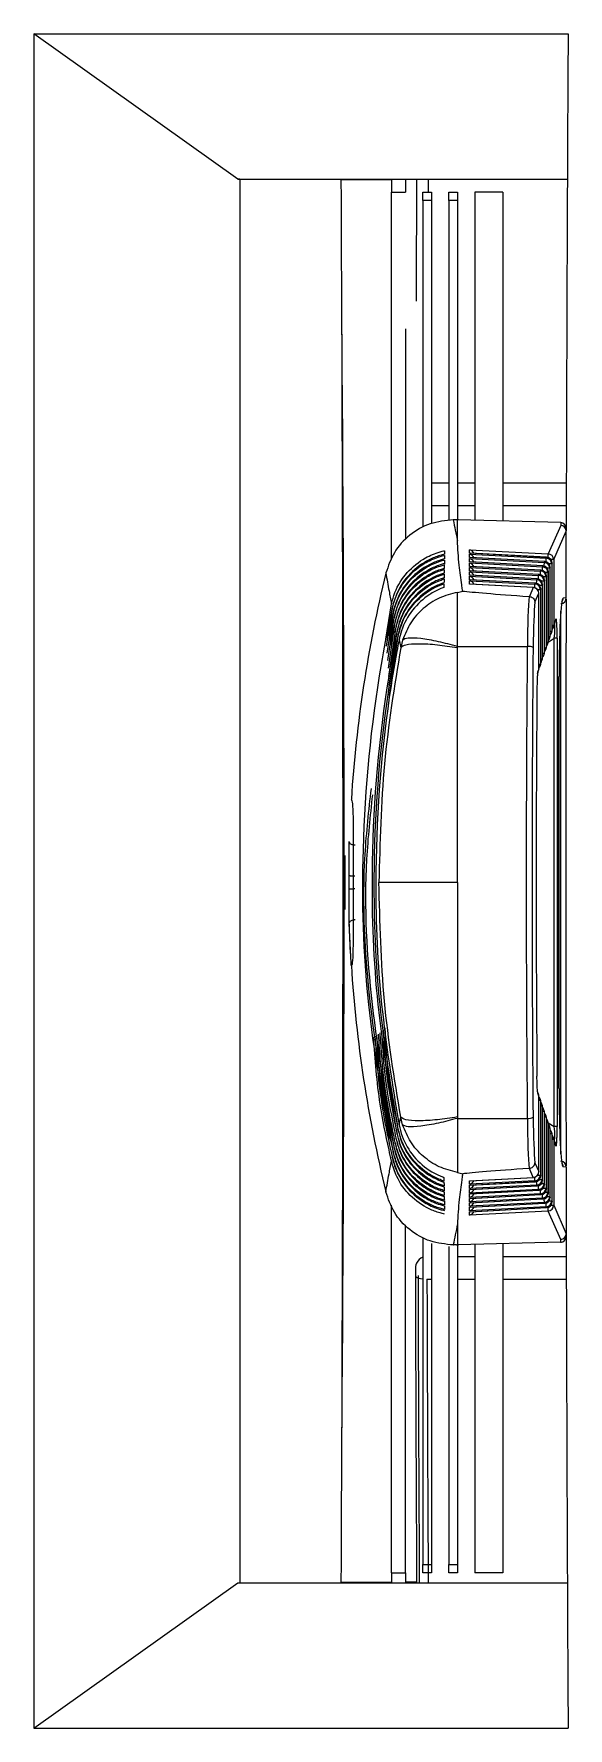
# Model space of a CAD drawing. Extents: x 12.3 to 108.7, y 1.1 to 80.4.
# Drawn here: x 20.634 to 21.555, y 31.231 to 34.152 of the extents above; entities that cross this region are included whole.
import ezdxf

# ---------------------------------------------------------------- set-up
doc = ezdxf.new("R2010")
doc.units = 0
doc.header["$MEASUREMENT"] = 0
doc.layers.add('OBJECT', color=7, linetype='CONTINUOUS')

msp = doc.modelspace()

# ---------------------------------------------------------------- linework, layer by layer
at = {"layer": 'OBJECT'}
for p, q in [((20.6343, 34.1521), (21.5553, 34.1521)), ((20.6343, 34.1521), (20.6343, 31.2314)), ((20.986, 33.9018), (20.6343, 34.1521)), ((20.986, 33.9018), (21.554, 33.9018)), ((20.9893, 33.9018), (20.9893, 31.4818)), ((21.1641, 33.901), (21.2323, 33.901)), ((21.2507, 33.901), (21.2323, 33.901)), ((21.2323, 33.901), (21.2507, 33.9008)), ((21.2507, 33.9008), (21.2507, 33.8793)), ((21.2747, 33.9006), (21.2747, 33.8793)), ((21.2747, 33.8845), (21.2747, 33.8793)), ((21.2507, 33.2465), (21.2507, 33.8793)), ((21.2507, 33.8793), (21.2747, 33.8793)), ((21.3047, 33.8793), (21.3196, 33.8793)), ((21.3047, 33.865), (21.3047, 33.8793)), ((21.3196, 33.865), (21.3047, 33.865)), ((21.3047, 33.865), (21.3047, 33.6439)), ((21.3196, 33.8793), (21.3196, 33.865)), ((21.3196, 33.865), (21.3196, 33.3094)), ((21.3496, 33.8793), (21.3645, 33.8793)), ((21.3496, 33.865), (21.3496, 33.8793)), ((21.3645, 33.865), (21.3496, 33.865)), ((21.3496, 33.865), (21.3496, 33.3146)), ((21.3645, 33.8793), (21.3645, 33.865)), ((21.3645, 33.865), (21.3645, 33.3143)), ((21.4425, 33.8793), (21.3945, 33.8793)), ((21.3945, 33.8793), (21.3945, 33.3135)), ((21.4425, 33.8793), (21.4425, 33.3123)), ((21.2747, 33.6439), (21.2747, 33.2819)), ((21.3047, 33.6439), (21.3047, 33.3023)), ((21.3196, 33.3782), (21.3496, 33.3782)), ((21.3645, 33.3782), (21.3945, 33.3782)), ((21.4425, 33.3782), (21.5521, 33.3782)), ((21.3196, 33.3389), (21.3496, 33.3389)), ((21.3645, 33.3389), (21.3945, 33.3389)), ((21.4425, 33.3389), (21.552, 33.3389)), ((21.3629, 33.3143), (21.3577, 33.3143)), ((21.3645, 33.2789), (21.3645, 33.3143)), ((21.5422, 33.3096), (21.366, 33.3143)), ((21.5425, 33.3048), (21.5209, 33.2558)), ((21.5425, 33.3096), (21.5425, 33.3048)), ((21.552, 33.2948), (21.552, 33.2997)), ((21.5304, 33.2458), (21.552, 33.2949)), ((21.552, 33.1799), (21.552, 33.2948)), ((21.385, 33.2628), (21.5209, 33.2558)), ((21.385, 33.2569), (21.385, 33.2628)), ((21.5182, 33.2497), (21.385, 33.2569)), ((21.385, 33.2552), (21.5176, 33.2483)), ((21.385, 33.2493), (21.385, 33.2552)), ((21.515, 33.2423), (21.385, 33.2493)), ((21.385, 33.2476), (21.5144, 33.2409)), ((21.385, 33.2417), (21.385, 33.2476)), ((21.5117, 33.2348), (21.385, 33.2417)), ((21.385, 33.24), (21.5111, 33.2334)), ((21.385, 33.2341), (21.385, 33.24)), ((21.5183, 33.2498), (21.3862, 33.2569)), ((21.515, 33.2423), (21.3862, 33.2493)), ((21.5117, 33.2349), (21.3862, 33.2417)), ((21.5144, 33.2409), (21.515, 33.2423)), ((21.515, 33.2423), (21.515, 33.2423)), ((21.5176, 33.2483), (21.5182, 33.2497)), ((21.5182, 33.2497), (21.5183, 33.2498)), ((21.5271, 33.2384), (21.5224, 33.2384)), ((21.5304, 33.2458), (21.5257, 33.2458)), ((21.5277, 33.2398), (21.5271, 33.2384)), ((21.5271, 33.2384), (21.5271, 33.1225)), ((21.5277, 33.1243), (21.5277, 33.2398)), ((21.5277, 33.1243), (21.5277, 33.2398)), ((21.5277, 33.2398), (21.5277, 33.2398)), ((21.5304, 33.2458), (21.5304, 33.132)), ((21.2411, 33.2228), (21.2411, 33.2226)), ((21.5084, 33.2274), (21.385, 33.2341)), ((21.385, 33.2323), (21.5078, 33.226)), ((21.385, 33.2264), (21.385, 33.2323)), ((21.5052, 33.22), (21.385, 33.2264)), ((21.385, 33.2247), (21.5045, 33.2185)), ((21.385, 33.2188), (21.385, 33.2247)), ((21.5019, 33.2125), (21.385, 33.2188)), ((21.385, 33.2171), (21.5013, 33.2111)), ((21.385, 33.2112), (21.385, 33.2171)), ((21.4986, 33.2051), (21.385, 33.2112)), ((21.385, 33.2095), (21.498, 33.2037)), ((21.385, 33.2036), (21.385, 33.2095)), ((21.5084, 33.2275), (21.3862, 33.2341)), ((21.5052, 33.22), (21.3862, 33.2264)), ((21.5019, 33.2126), (21.3862, 33.2188)), ((21.4986, 33.2052), (21.3862, 33.2112)), ((21.5013, 33.2111), (21.5019, 33.2125)), ((21.5019, 33.2125), (21.5019, 33.2126)), ((21.5045, 33.2185), (21.5052, 33.22)), ((21.5052, 33.22), (21.5052, 33.22)), ((21.5078, 33.226), (21.5084, 33.2274)), ((21.5084, 33.2274), (21.5084, 33.2275)), ((21.514, 33.2086), (21.5093, 33.2086)), ((21.5111, 33.2334), (21.5117, 33.2348)), ((21.5117, 33.2348), (21.5117, 33.2349)), ((21.5173, 33.2161), (21.5126, 33.2161)), ((21.5146, 33.2101), (21.514, 33.2086)), ((21.514, 33.2086), (21.514, 33.0844)), ((21.5146, 33.0862), (21.5146, 33.2101)), ((21.5146, 33.0862), (21.5146, 33.2101)), ((21.5146, 33.2101), (21.5146, 33.2101)), ((21.5205, 33.2235), (21.5159, 33.2235)), ((21.5179, 33.2175), (21.5173, 33.2161)), ((21.5173, 33.2161), (21.5173, 33.0939)), ((21.5179, 33.0958), (21.5179, 33.2175)), ((21.5179, 33.0958), (21.5179, 33.2175)), ((21.5179, 33.2175), (21.5179, 33.2175)), ((21.5238, 33.231), (21.5191, 33.231)), ((21.5212, 33.2249), (21.5205, 33.2235)), ((21.5205, 33.2235), (21.5205, 33.1035)), ((21.5212, 33.1053), (21.5212, 33.2249)), ((21.5212, 33.1053), (21.5212, 33.2249)), ((21.5212, 33.2249), (21.5212, 33.2249)), ((21.5244, 33.2324), (21.5238, 33.231)), ((21.5238, 33.231), (21.5238, 33.113)), ((21.5244, 33.1148), (21.5244, 33.2324)), ((21.5244, 33.1148), (21.5244, 33.2324)), ((21.5244, 33.2324), (21.5244, 33.2324)), ((21.3645, 33.1893), (21.3735, 33.1916)), ((21.4953, 33.1977), (21.385, 33.2036)), ((21.4954, 33.1977), (21.3862, 33.2036)), ((21.4885, 33.1822), (21.4882, 33.1822)), ((21.4953, 33.1977), (21.4885, 33.1822)), ((21.4954, 33.1977), (21.4953, 33.1977)), ((21.498, 33.2037), (21.4986, 33.2051)), ((21.4981, 33.1725), (21.5048, 33.1877)), ((21.4986, 33.2051), (21.4986, 33.2052)), ((21.5074, 33.1937), (21.5028, 33.1937)), ((21.5048, 33.0577), (21.5048, 33.1877)), ((21.5048, 33.0577), (21.5048, 33.1877)), ((21.5048, 33.1877), (21.5048, 33.1877)), ((21.5107, 33.2012), (21.5061, 33.2012)), ((21.5081, 33.1952), (21.5074, 33.1937)), ((21.5074, 33.1937), (21.5074, 33.0654)), ((21.5081, 33.0672), (21.5081, 33.1952)), ((21.5081, 33.0672), (21.5081, 33.1952)), ((21.5081, 33.1952), (21.5081, 33.1952)), ((21.5113, 33.2026), (21.5107, 33.2012)), ((21.5107, 33.2012), (21.5107, 33.0749)), ((21.5113, 33.0767), (21.5113, 33.2026)), ((21.5114, 33.2026), (21.5113, 33.2026)), ((21.5114, 33.0767), (21.5114, 33.2026)), ((21.552, 33.1799), (21.5466, 33.1794)), ((21.552, 33.1799), (21.552, 33.1799)), ((21.2412, 33.1084), (21.2508, 33.1698)), ((21.2423, 33.0968), (21.2524, 33.1617)), ((21.2434, 33.0847), (21.254, 33.1537)), ((21.2521, 33.1634), (21.2524, 33.1617)), ((21.2537, 33.1554), (21.254, 33.1537)), ((21.5427, 32.2216), (21.5427, 33.157)), ((21.2444, 33.072), (21.2556, 33.1457)), ((21.2454, 33.0586), (21.2573, 33.1377)), ((21.2462, 33.0443), (21.2589, 33.1297)), ((21.247, 33.0289), (21.2606, 33.1217)), ((21.2553, 33.1473), (21.2556, 33.1457)), ((21.2586, 33.1313), (21.2562, 33.1193)), ((21.2569, 33.1393), (21.2573, 33.1377)), ((21.2586, 33.1313), (21.2589, 33.1297)), ((21.2603, 33.1233), (21.2606, 33.1217)), ((21.5244, 33.1225), (21.5271, 33.1225)), ((21.5266, 33.1193), (21.5272, 33.121)), ((21.5271, 33.1225), (21.5277, 33.1243)), ((21.5304, 33.132), (21.5277, 33.132)), ((21.5277, 33.1243), (21.5277, 33.1243)), ((21.5298, 33.1288), (21.5337, 33.14)), ((21.5342, 33.1433), (21.5304, 33.132)), ((21.2476, 33.0121), (21.2624, 33.1137)), ((21.262, 33.1153), (21.2624, 33.1137)), ((21.2638, 33.1073), (21.2667, 33.094)), ((21.27, 33.1072), (21.2667, 33.094)), ((21.3645, 33.0936), (21.3645, 33.096)), ((21.3645, 33.096), (21.485, 33.096)), ((21.5146, 33.0939), (21.5173, 33.0939)), ((21.5167, 33.0907), (21.5174, 33.0925)), ((21.5173, 33.0939), (21.5179, 33.0958)), ((21.5179, 33.1035), (21.5205, 33.1035)), ((21.5179, 33.0958), (21.5179, 33.0958)), ((21.52, 33.1002), (21.5206, 33.102)), ((21.5205, 33.1035), (21.5212, 33.1053)), ((21.521, 33.1035), (21.5314, 33.1103)), ((21.5212, 33.113), (21.5238, 33.113)), ((21.5212, 33.1053), (21.5212, 33.1053)), ((21.5233, 33.1097), (21.5239, 33.1115)), ((21.5238, 33.113), (21.5244, 33.1148)), ((21.5244, 33.1148), (21.5244, 33.1148)), ((21.5314, 32.2683), (21.5314, 33.1103)), ((21.5364, 33.1103), (21.5314, 33.1103)), ((21.5364, 33.1103), (21.5364, 32.2683)), ((21.5048, 33.0654), (21.5074, 33.0654)), ((21.5069, 33.0621), (21.5075, 33.064)), ((21.5074, 33.0654), (21.5081, 33.0672)), ((21.5081, 33.0749), (21.5107, 33.0749)), ((21.5081, 33.0672), (21.5081, 33.0672)), ((21.5102, 33.0717), (21.5108, 33.0735)), ((21.5107, 33.0749), (21.5113, 33.0767)), ((21.5113, 33.0767), (21.5114, 33.0767)), ((21.5114, 33.0844), (21.514, 33.0844)), ((21.5135, 33.0812), (21.5141, 33.083)), ((21.514, 33.0844), (21.5146, 33.0862)), ((21.5146, 33.0862), (21.5146, 33.0862)), ((21.5026, 33.0496), (21.5043, 33.0545)), ((21.5048, 33.0577), (21.5031, 33.0529)), ((21.5048, 33.0577), (21.5048, 33.0577)), ((21.5395, 32.3343), (21.5395, 33.0443)), ((21.5395, 33.0443), (21.5396, 33.0443)), ((21.5396, 32.3343), (21.5396, 33.0443)), ((21.1815, 32.8327), (21.1815, 32.8327)), ((21.1707, 32.6893), (21.1707, 32.736)), ((21.1707, 32.6426), (21.1707, 32.6893)), ((21.1779, 32.7015), (21.1779, 32.7015)), ((21.1779, 32.6771), (21.1779, 32.6771)), ((21.1815, 32.5459), (21.1815, 32.5459)), ((21.5395, 32.3343), (21.5396, 32.3343)), ((21.5043, 32.3242), (21.5026, 32.329)), ((21.5048, 32.3209), (21.5031, 32.3258)), ((21.5048, 32.1909), (21.5048, 32.3209)), ((21.5048, 32.1909), (21.5048, 32.3209)), ((21.5048, 32.3209), (21.5048, 32.3209)), ((21.5074, 32.3132), (21.5048, 32.3132)), ((21.5075, 32.3146), (21.5069, 32.3165)), ((21.5074, 32.3132), (21.5074, 32.1849)), ((21.5081, 32.3114), (21.5074, 32.3132)), ((21.5081, 32.1834), (21.5081, 32.3114)), ((21.5081, 32.1834), (21.5081, 32.3114)), ((21.5081, 32.3114), (21.5081, 32.3114)), ((21.5107, 32.3037), (21.5081, 32.3037)), ((21.5108, 32.3051), (21.5102, 32.307)), ((21.5107, 32.3037), (21.5107, 32.1774)), ((21.5113, 32.3019), (21.5107, 32.3037)), ((21.2638, 32.2713), (21.2667, 32.2846)), ((21.27, 32.2714), (21.2667, 32.2846)), ((21.3645, 32.285), (21.3645, 32.2826)), ((21.3645, 32.2826), (21.485, 32.2826)), ((21.5113, 32.176), (21.5113, 32.3019)), ((21.5114, 32.3019), (21.5113, 32.3019)), ((21.5114, 32.176), (21.5114, 32.3019)), ((21.514, 32.2942), (21.5114, 32.2942)), ((21.5141, 32.2956), (21.5135, 32.2974)), ((21.514, 32.2942), (21.514, 32.17)), ((21.5146, 32.2924), (21.514, 32.2942)), ((21.5146, 32.1685), (21.5146, 32.2924)), ((21.5146, 32.1685), (21.5146, 32.2924)), ((21.5146, 32.2924), (21.5146, 32.2924)), ((21.5173, 32.2847), (21.5146, 32.2847)), ((21.5174, 32.2861), (21.5167, 32.2879)), ((21.5173, 32.2847), (21.5173, 32.1625)), ((21.5179, 32.2828), (21.5173, 32.2847)), ((21.5179, 32.1611), (21.5179, 32.2828)), ((21.5179, 32.1611), (21.5179, 32.2828)), ((21.5179, 32.2828), (21.5179, 32.2828)), ((21.5205, 32.2751), (21.5179, 32.2751)), ((21.5206, 32.2766), (21.52, 32.2784)), ((21.5205, 32.2751), (21.5205, 32.1551)), ((21.5212, 32.2733), (21.5205, 32.2751)), ((21.521, 32.2751), (21.5314, 32.2683)), ((21.2586, 32.2473), (21.2589, 32.2489)), ((21.2603, 32.2553), (21.2606, 32.2569)), ((21.262, 32.2633), (21.2624, 32.2649)), ((21.5212, 32.1537), (21.5212, 32.2733)), ((21.5212, 32.1537), (21.5212, 32.2733)), ((21.5212, 32.2733), (21.5212, 32.2733)), ((21.5238, 32.2656), (21.5212, 32.2656)), ((21.5239, 32.2671), (21.5233, 32.2689)), ((21.5238, 32.2656), (21.5238, 32.1476)), ((21.5244, 32.2638), (21.5238, 32.2656)), ((21.5244, 32.1462), (21.5244, 32.2638)), ((21.5244, 32.1462), (21.5244, 32.2638)), ((21.5244, 32.2638), (21.5244, 32.2638)), ((21.5271, 32.2561), (21.5244, 32.2561)), ((21.5272, 32.2576), (21.5266, 32.2593)), ((21.5271, 32.2561), (21.5271, 32.1402)), ((21.5277, 32.2543), (21.5271, 32.2561)), ((21.5277, 32.1388), (21.5277, 32.2543)), ((21.5277, 32.1388), (21.5277, 32.2543)), ((21.5277, 32.2543), (21.5277, 32.2543)), ((21.5277, 32.2466), (21.5304, 32.2466)), ((21.5337, 32.2386), (21.5298, 32.2498)), ((21.5304, 32.2466), (21.5304, 32.1328)), ((21.5342, 32.2353), (21.5304, 32.2466)), ((21.5364, 32.2683), (21.5314, 32.2683)), ((21.2521, 32.2152), (21.2524, 32.2169)), ((21.2537, 32.2232), (21.254, 32.2249)), ((21.2553, 32.2313), (21.2556, 32.2329)), ((21.2569, 32.2393), (21.2573, 32.2409)), ((21.5336, 32.2389), (21.5336, 32.2417)), ((21.3645, 32.1893), (21.3735, 32.187)), ((21.4885, 32.1964), (21.4882, 32.1964)), ((21.4953, 32.1809), (21.4885, 32.1964)), ((21.4981, 32.2061), (21.5048, 32.1909)), ((21.5048, 32.1909), (21.5048, 32.1909)), ((21.552, 32.1987), (21.5466, 32.1992)), ((21.552, 32.1987), (21.552, 32.0838)), ((21.552, 32.1987), (21.552, 32.1987)), ((21.385, 32.175), (21.4953, 32.1809)), ((21.385, 32.1691), (21.385, 32.175)), ((21.498, 32.1749), (21.385, 32.1691)), ((21.385, 32.1674), (21.4986, 32.1735)), ((21.5013, 32.1675), (21.385, 32.1615)), ((21.385, 32.1615), (21.385, 32.1674)), ((21.385, 32.1598), (21.5019, 32.1661)), ((21.5045, 32.1601), (21.385, 32.1539)), ((21.385, 32.1539), (21.385, 32.1598)), ((21.385, 32.1522), (21.5052, 32.1586)), ((21.3862, 32.175), (21.4954, 32.1809)), ((21.3862, 32.1674), (21.4986, 32.1734)), ((21.3862, 32.1598), (21.5019, 32.166)), ((21.3862, 32.1522), (21.5052, 32.1586)), ((21.4953, 32.1809), (21.4954, 32.1809)), ((21.4986, 32.1735), (21.498, 32.1749)), ((21.4986, 32.1734), (21.4986, 32.1735)), ((21.5019, 32.1661), (21.5013, 32.1675)), ((21.5019, 32.166), (21.5019, 32.1661)), ((21.5028, 32.1849), (21.5074, 32.1849)), ((21.5052, 32.1586), (21.5045, 32.1601)), ((21.5052, 32.1586), (21.5052, 32.1586)), ((21.5061, 32.1774), (21.5107, 32.1774)), ((21.5074, 32.1849), (21.5081, 32.1834)), ((21.5081, 32.1834), (21.5081, 32.1834)), ((21.5093, 32.17), (21.514, 32.17)), ((21.5107, 32.1774), (21.5113, 32.176)), ((21.5113, 32.176), (21.5114, 32.176)), ((21.5126, 32.1625), (21.5173, 32.1625)), ((21.514, 32.17), (21.5146, 32.1685)), ((21.5146, 32.1685), (21.5146, 32.1685)), ((21.5173, 32.1625), (21.5179, 32.1611)), ((21.5179, 32.1611), (21.5179, 32.1611)), ((21.2411, 32.1559), (21.2411, 32.156)), ((21.2507, 31.4993), (21.2507, 32.1329)), ((21.5078, 32.1526), (21.385, 32.1463)), ((21.385, 32.1463), (21.385, 32.1522)), ((21.385, 32.1446), (21.5084, 32.1512)), ((21.5111, 32.1452), (21.385, 32.1386)), ((21.385, 32.1386), (21.385, 32.1446)), ((21.385, 32.1369), (21.5117, 32.1438)), ((21.5144, 32.1377), (21.385, 32.131)), ((21.385, 32.131), (21.385, 32.1369)), ((21.385, 32.1293), (21.515, 32.1363)), ((21.5176, 32.1303), (21.385, 32.1234)), ((21.385, 32.1234), (21.385, 32.1293)), ((21.385, 32.1217), (21.5182, 32.1289)), ((21.3862, 32.1445), (21.5084, 32.1511)), ((21.3862, 32.1369), (21.5117, 32.1437)), ((21.3862, 32.1293), (21.515, 32.1363)), ((21.3862, 32.1217), (21.5183, 32.1288)), ((21.5084, 32.1512), (21.5078, 32.1526)), ((21.5084, 32.1511), (21.5084, 32.1512)), ((21.5117, 32.1438), (21.5111, 32.1452)), ((21.5117, 32.1437), (21.5117, 32.1438)), ((21.515, 32.1363), (21.5144, 32.1377)), ((21.515, 32.1363), (21.515, 32.1363)), ((21.5159, 32.1551), (21.5205, 32.1551)), ((21.5182, 32.1289), (21.5176, 32.1303)), ((21.5183, 32.1288), (21.5182, 32.1289)), ((21.5191, 32.1476), (21.5238, 32.1476)), ((21.5205, 32.1551), (21.5212, 32.1537)), ((21.5212, 32.1537), (21.5212, 32.1537)), ((21.5224, 32.1402), (21.5271, 32.1402)), ((21.5238, 32.1476), (21.5244, 32.1462)), ((21.5244, 32.1462), (21.5244, 32.1462)), ((21.5257, 32.1328), (21.5304, 32.1328)), ((21.5271, 32.1402), (21.5277, 32.1388)), ((21.5277, 32.1388), (21.5277, 32.1388)), ((21.5304, 32.1328), (21.552, 32.0837)), ((21.2747, 31.4993), (21.2747, 32.0987)), ((21.3645, 32.0997), (21.3645, 32.0643)), ((21.5209, 32.1228), (21.385, 32.1158)), ((21.385, 32.1158), (21.385, 32.1217)), ((21.5425, 32.0738), (21.5209, 32.1228)), ((21.3047, 32.0768), (21.3047, 31.5136)), ((21.5425, 32.069), (21.5425, 32.0738)), ((21.552, 32.0838), (21.552, 32.079)), ((21.3196, 32.0669), (21.3196, 31.7347)), ((21.3496, 32.0615), (21.3496, 31.7347)), ((21.3629, 32.0643), (21.3577, 32.0643)), ((21.3645, 32.0643), (21.3645, 31.5136)), ((21.3645, 32.0446), (21.3945, 32.0446)), ((21.5422, 32.069), (21.366, 32.0643)), ((21.3945, 32.0651), (21.3945, 31.4993)), ((21.4425, 32.0663), (21.4425, 31.4993)), ((21.4425, 32.0446), (21.552, 32.0446)), ((21.312, 32.0053), (21.3196, 32.0053)), ((21.3645, 32.0053), (21.3945, 32.0053)), ((21.4425, 32.0053), (21.5521, 32.0053)), ((21.3196, 31.7347), (21.3196, 31.5136)), ((21.3496, 31.7347), (21.3496, 31.5136)), ((21.2507, 31.4993), (21.2747, 31.4993)), ((21.2507, 31.4993), (21.2507, 31.4817)), ((21.2747, 31.4993), (21.2747, 31.4819)), ((21.3047, 31.5136), (21.3196, 31.5136)), ((21.3047, 31.4993), (21.3047, 31.5136)), ((21.3196, 31.4993), (21.3047, 31.4993)), ((21.3196, 31.5136), (21.3196, 31.4993)), ((21.3496, 31.5136), (21.3645, 31.5136)), ((21.3496, 31.4993), (21.3496, 31.5136)), ((21.3645, 31.4993), (21.3496, 31.4993)), ((21.3645, 31.5136), (21.3645, 31.4993)), ((21.4425, 31.4993), (21.3945, 31.4993)), ((20.6343, 31.2314), (20.986, 31.4818)), ((20.986, 31.4818), (21.554, 31.4818)), ((21.2323, 31.4825), (21.1641, 31.4825)), ((21.2507, 31.4827), (21.2323, 31.4825)), ((21.2507, 31.4825), (21.2323, 31.4825)), ((21.2942, 31.4832), (21.2747, 31.4829)), ((21.2928, 31.4825), (21.2747, 31.4825)), ((20.6343, 31.2314), (21.5553, 31.2314))]:
    msp.add_line(p, q, dxfattribs=at)
at = {"layer": 'OBJECT', "flags": 128}
for points in [[(21.1808, 32.5571), (21.1806, 32.5609), (21.1781, 32.619)], [(21.292, 32.0115), (21.2923, 32.0103), (21.2935, 32.0091), (21.2953, 32.0081), (21.2978, 32.0071), (21.3008, 32.0064), (21.3043, 32.0058), (21.3047, 32.0057)]]:
    msp.add_lwpolyline(points, dxfattribs=at)
at = {"layer": 'OBJECT'}
for centre, radius, start, end in [((21.3577, 33.1943), 0.12, 90, 90.1914), ((21.3629, 33.1943), 0.12, 89.2499, 90), ((21.3629, 33.1943), 0.12, 88.5, 89.2499), ((21.542, 33.2997), 0.01, 87, 88.5), ((21.542, 33.2997), 0.01, 0, 87), ((21.212, 33.25), 0.3025, 357.0695, 358.2801), ((21.5138, 33.2309), 0.01, 0.5779, 86.7662), ((21.5144, 33.2324), 0.01, 0, 86.9163), ((21.5144, 33.2323), 0.01, 0.5779, 86.766), ((21.2184, 33.2573), 0.2993, 357.0616, 358.2863), ((21.5171, 33.2383), 0.01, 0.5778, 86.7661), ((21.5177, 33.2397), 0.01, 0.5778, 86.7661), ((21.5177, 33.2398), 0.01, 0, 86.9163), ((21.2479, 33.2636), 0.2731, 357.0015, 358.3455), ((21.5203, 33.2457), 0.01, 0.5777, 86.7662), ((23.427, 32.6893), 2.25, 166.2899, 176.3463), ((21.2791, 33.2169), 0.2222, 356.8569, 358.4967), ((21.5007, 33.2011), 0.01, 0.578, 86.7663), ((21.5014, 33.2026), 0.01, 0, 86.9163), ((21.5013, 33.2025), 0.01, 0.5779, 86.7662), ((21.2824, 33.2244), 0.2222, 356.8553, 358.4973), ((21.504, 33.2085), 0.01, 0.5777, 86.7666), ((21.5046, 33.2101), 0.01, 0, 86.9163), ((21.5046, 33.21), 0.01, 0.5779, 86.7662), ((21.2856, 33.2318), 0.2223, 356.8539, 358.4971), ((21.5072, 33.216), 0.01, 0.5778, 86.7661), ((21.5079, 33.2175), 0.01, 0, 86.9163), ((21.5079, 33.2174), 0.01, 0.5777, 86.7664), ((21.3036, 33.2387), 0.2075, 356.7939, 358.5561), ((21.5105, 33.2234), 0.01, 0.5777, 86.7662), ((21.5112, 33.2249), 0.01, 0, 86.9163), ((21.5111, 33.2248), 0.01, 0.5777, 86.7664), ((21.4948, 33.1876), 0.01, 0.5779, 86.7662), ((21.4948, 33.1877), 0.01, 0, 86.9163), ((21.2761, 33.2095), 0.222, 356.8576, 358.497), ((21.4974, 33.1936), 0.01, 0.5778, 86.7663), ((21.4981, 33.1952), 0.01, 0, 86.9163), ((21.498, 33.1951), 0.01, 0.5781, 86.7662), ((21.542, 33.1799), 0.01, 275, 0), ((21.5366, 33.1794), 0.01, 322.3685, 0.0203), ((21.5173, 33.1224), 0.00975, 341.0208, 0.4731), ((21.5177, 33.1243), 0.01, 341.0172, 0), ((21.518, 33.1242), 0.00975, 341.0208, 0.4731), ((21.5204, 33.132), 0.01, 317.2005, 341.0172), ((21.5206, 33.132), 0.00975, 341.0209, 0.4743), ((21.5245, 33.1432), 0.00975, 341.0214, 0.4725), ((21.4871, 33.0791), 0.0171, 62.456, 97.0241), ((21.5075, 33.0939), 0.00975, 341.0214, 0.4725), ((21.5079, 33.0958), 0.01, 341.0172, 0), ((21.5081, 33.0957), 0.00975, 341.0208, 0.4731), ((21.5106, 33.1035), 0.01, 317.2769, 341.0172), ((21.5108, 33.1034), 0.00975, 341.0202, 0.475), ((21.5112, 33.1053), 0.01, 341.0172, 0), ((21.5114, 33.1052), 0.00975, 341.0214, 0.4725), ((21.5138, 33.113), 0.01, 317.2514, 341.0172), ((21.5141, 33.1129), 0.00975, 341.0214, 0.4725), ((21.5144, 33.1148), 0.01, 341.0172, 0), ((21.5147, 33.1147), 0.00975, 341.0214, 0.4725), ((21.5171, 33.1225), 0.01, 317.226, 341.0172), ((21.4975, 33.0654), 0.01, 317.3789, 341.0172), ((21.4977, 33.0653), 0.00975, 341.0208, 0.4731), ((21.4981, 33.0672), 0.01, 341.0172, 0), ((21.4983, 33.0671), 0.00975, 341.0208, 0.4731), ((21.5007, 33.0749), 0.01, 317.3534, 341.0172), ((21.501, 33.0748), 0.00975, 341.0214, 0.4725), ((21.5014, 33.0767), 0.01, 341.0172, 0), ((21.5016, 33.0766), 0.00975, 341.0214, 0.4725), ((21.504, 33.0844), 0.01, 317.3279, 341.0172), ((21.5042, 33.0843), 0.00975, 341.0208, 0.4731), ((21.5046, 33.0862), 0.01, 341.0172, 0), ((21.5049, 33.0862), 0.00975, 341.0214, 0.4725), ((21.5073, 33.0939), 0.01, 317.3024, 341.0172), ((21.4934, 33.0528), 0.00975, 341.022, 0.4731), ((21.4948, 33.0577), 0.01, 341.0172, 0), ((21.495, 33.0576), 0.00975, 341.0214, 0.4725), ((23.427, 32.6893), 2.25, 183.6537, 193.7101), ((21.4934, 32.3258), 0.00975, 359.5269, 18.978), ((21.4948, 32.3209), 0.01, 0, 18.9828), ((21.495, 32.321), 0.00975, 359.5269, 18.9792), ((21.4975, 32.3132), 0.01, 18.9828, 42.6211), ((21.4977, 32.3133), 0.00975, 359.5269, 18.9792), ((21.4981, 32.3114), 0.01, 0, 18.9828), ((21.4983, 32.3115), 0.00975, 359.5275, 18.9786), ((21.5007, 32.3037), 0.01, 18.9828, 42.6466), ((21.501, 32.3038), 0.00975, 359.5275, 18.9786), ((21.5014, 32.3019), 0.01, 0, 18.9828), ((21.5016, 32.302), 0.00975, 359.5275, 18.9786), ((21.4871, 32.2996), 0.0171, 262.9763, 297.5432), ((21.504, 32.2942), 0.01, 18.9828, 42.6721), ((21.5042, 32.2943), 0.00975, 359.5274, 18.9787), ((21.5046, 32.2924), 0.01, 0, 18.9828), ((21.5049, 32.2924), 0.00975, 359.5269, 18.9792), ((21.5073, 32.2847), 0.01, 18.9828, 42.6976), ((21.5075, 32.2847), 0.00975, 359.5275, 18.9786), ((21.5079, 32.2828), 0.01, 0, 18.9828), ((21.5081, 32.2829), 0.00975, 359.5274, 18.9787), ((21.5106, 32.2751), 0.01, 18.9828, 42.7231), ((21.5108, 32.2752), 0.00975, 359.5257, 18.9791), ((21.5112, 32.2733), 0.01, 0, 18.9828), ((21.5114, 32.2734), 0.00975, 359.5275, 18.9786), ((21.5138, 32.2656), 0.01, 18.9828, 42.7486), ((21.5141, 32.2657), 0.00975, 359.5269, 18.9792), ((21.5144, 32.2638), 0.01, 0, 18.9828), ((21.5147, 32.2639), 0.00975, 359.5269, 18.9792), ((21.5171, 32.2561), 0.01, 18.9828, 42.774), ((21.5173, 32.2562), 0.00975, 359.5275, 18.9786), ((21.5177, 32.2543), 0.01, 0, 18.9828), ((21.518, 32.2544), 0.00975, 359.5274, 18.9787), ((21.5204, 32.2466), 0.01, 18.9828, 42.7995), ((21.5206, 32.2467), 0.00975, 359.525, 18.9798), ((21.5245, 32.2354), 0.00975, 359.5269, 18.9792), ((21.4948, 32.191), 0.01, 273.2336, 359.4221), ((21.4948, 32.1909), 0.01, 273.0837, 0), ((21.542, 32.1987), 0.01, 0, 85), ((21.5366, 32.1992), 0.01, 359.9799, 37.6311), ((21.2761, 32.1691), 0.222, 1.503, 3.1424), ((21.4974, 32.185), 0.01, 273.2335, 359.4224), ((21.4981, 32.1834), 0.01, 273.0837, 0), ((21.498, 32.1835), 0.01, 273.2335, 359.4222), ((21.2791, 32.1617), 0.2222, 1.5032, 3.1432), ((21.5007, 32.1775), 0.01, 273.234, 359.4219), ((21.5014, 32.176), 0.01, 273.0837, 0), ((21.5013, 32.1761), 0.01, 273.2336, 359.4223), ((21.2824, 32.1542), 0.2222, 1.5026, 3.1448), ((21.504, 32.1701), 0.01, 273.2338, 359.4221), ((21.5046, 32.1685), 0.01, 273.0837, 0), ((21.5046, 32.1687), 0.01, 273.234, 359.4221), ((21.2856, 32.1468), 0.2223, 1.5029, 3.1461), ((21.5072, 32.1626), 0.01, 273.2339, 359.4222), ((21.5079, 32.1611), 0.01, 273.0837, 0), ((21.5079, 32.1612), 0.01, 273.234, 359.4221), ((21.3036, 32.1399), 0.2075, 1.4439, 3.2061), ((21.5105, 32.1552), 0.01, 273.2338, 359.4223), ((21.5112, 32.1537), 0.01, 273.0837, 0), ((21.5111, 32.1538), 0.01, 273.234, 359.4221), ((21.212, 32.1287), 0.3025, 1.7199, 2.9305), ((21.5138, 32.1477), 0.01, 273.2338, 359.4221), ((21.5144, 32.1462), 0.01, 273.0837, 0), ((21.5144, 32.1463), 0.01, 273.234, 359.4221), ((21.2184, 32.1213), 0.2993, 1.7137, 2.9384), ((21.5171, 32.1403), 0.01, 273.2339, 359.4222), ((21.5177, 32.1389), 0.01, 273.2339, 359.4222), ((21.5177, 32.1388), 0.01, 273.0837, 0), ((21.2978, 32.117), 0.2232, 1.5042, 3.1489), ((21.5203, 32.1329), 0.01, 273.2338, 359.4221), ((21.542, 32.079), 0.01, 271.5, 279.5559), ((21.542, 32.079), 0.01, 273, 0), ((21.3121, 32.0246), 0.02, 111.7451, 154.6996), ((21.3577, 32.1843), 0.12, 269.8086, 270), ((21.3629, 32.1843), 0.12, 270, 270.7501), ((21.3629, 32.1843), 0.12, 270.7501, 271.5), ((21.542, 32.079), 0.01, 271.5, 273)]:
    msp.add_arc(centre, radius, start, end, dxfattribs=at)
for centre, major_axis, ratio, start_param, end_param in [((21.5739, 32.6918), (0, 2.585), 0.008727, 0.97045, 1.335103), ((21.1478, 32.6918), (0, 2.23), 0.008727, 4.138859, 5.285919), ((21.3103, 32.6918), (0, 2.21), 0.008727, 0.991409, 1.101348), ((21.3303, 32.6918), (0, 2.23), 0.008649, 0.997266, 1.009209), ((21.1302, 32.6918), (0, 2.23), 0.017455, 4.269709, 5.155069), ((23.427, 33.8077), (0, 2.3412), 0.904333, 1.783132, 1.798644), ((21.542, 33.2949), (0.00979, -0.00206), 0.992047, 0.21202, 1.724102), ((21.542, 33.2716), (0.0094, 0.0253), 0.138337, 5.925485, 5.931839), ((21.3845, 33.2529), (-0.00731, 0.0077), 0.885668, 4.382844, 5.410602), ((21.3845, 33.2453), (-0.00731, 0.0077), 0.885668, 4.382844, 5.410602), ((21.3845, 33.2377), (-0.00731, 0.0077), 0.885668, 4.382844, 5.410602), ((21.3845, 33.23), (-0.00731, 0.0077), 0.885668, 4.382844, 5.410602), ((21.3845, 33.2224), (-0.00731, 0.0077), 0.885668, 4.382844, 5.410602), ((21.3845, 33.2148), (-0.00731, 0.0077), 0.885668, 4.382844, 5.410602), ((21.3845, 33.2072), (-0.00731, 0.0077), 0.885668, 4.382844, 5.410602), ((21.3845, 33.1996), (-0.00731, 0.0077), 0.885668, 4.382844, 5.410602), ((23.6542, 33.0743), (2.2897, -0.1191), 0.00637, 3.231059, 3.472172), ((21.4907, 33.0743), (0, 0.12), 0.048402, 0.452421, 1.389042), ((21.5467, 33.0439), (0, 0.1355), 0.052561, 0.00459, 1.56779), ((21.5007, 33.0743), (0, 0.11), 0.052802, 0.467509, 1.389042), ((21.5739, 32.6918), (0, 2.585), 0.008727, 1.381656, 1.761888), ((21.5239, 33.0956), (0.0068, 0.04), 0.131783, 5.110715, 6.047878), ((21.5338, 33.0956), (0.0008, 0.0482), 0.049658, 5.022693, 6.434219), ((21.6013, 32.6893), (0, 2.25), 0.052568, 1.389042, 1.75255), ((21.6113, 32.6893), (0, 2.24), 0.052802, 1.389042, 1.75255), ((21.6148, 32.6893), (0, 2.1693), 0.052827, 1.416282, 1.725311), ((21.1702, 32.6893), (0, 0.1429), 0.054262, 4.626976, 4.797802), ((21.5467, 32.3347), (0, 0.1355), 0.052561, 1.573802, 3.137003), ((21.4907, 32.3043), (0, 0.12), 0.048402, 1.75255, 2.689171), ((21.5007, 32.3043), (0, 0.11), 0.052802, 1.75255, 2.674084), ((21.5239, 32.283), (-0.0068, 0.04), 0.131783, 3.829134, 4.314063), ((21.5239, 32.283), (-0.0068, 0.04), 0.131783, 3.3769, 3.829134), ((21.5338, 32.283), (-0.0008, 0.0482), 0.049658, 2.990559, 4.402085), ((23.6542, 32.3043), (2.2897, 0.1191), 0.00637, 2.811013, 3.052126), ((21.3845, 32.179), (0.00731, 0.0077), 0.885668, 4.014175, 5.041934), ((21.3845, 32.1714), (0.00731, 0.0077), 0.885668, 4.014175, 5.041934), ((21.3845, 32.1638), (0.00731, 0.0077), 0.885668, 4.014175, 5.041934), ((21.3845, 32.1562), (0.00731, 0.0077), 0.885668, 4.014175, 5.041934), ((21.3845, 32.1486), (0.00731, 0.0077), 0.885668, 4.014175, 5.041934), ((21.3845, 32.1409), (0.00731, 0.0077), 0.885668, 4.014175, 5.041934), ((21.3845, 32.1333), (0.00731, 0.0077), 0.885668, 4.014175, 5.041934), ((23.427, 31.5709), (0, 2.3412), 0.904333, 1.342949, 1.358461), ((21.3845, 32.1257), (0.00731, 0.0077), 0.885668, 4.014175, 5.041934), ((21.542, 32.0837), (0.00979, 0.00206), 0.992047, 4.559084, 6.071166), ((21.5739, 32.6918), (0, 2.585), 0.008727, 1.806489, 2.171142), ((21.542, 32.107), (-0.0094, 0.0253), 0.138337, 3.492939, 3.499293), ((21.3103, 32.6918), (0, 2.21), 0.008727, 1.883688, 2.150184), ((21.3149, 32.6918), (0, 2.21), 0.008727, 1.883688, 2.149888), ((21.3303, 32.6918), (0, 2.23), 0.008649, 1.883688, 2.144327)]:
    msp.add_ellipse(centre, major_axis=major_axis, ratio=ratio, start_param=start_param, end_param=end_param, dxfattribs=at)
for points, knots in [([(20.9893, 33.9018), (20.9892, 33.9018), (20.9881, 33.9018), (20.987, 33.9018), (20.986, 33.9018)], [0, 0, 0, 0, 0.121778, 1, 1, 1, 1]), ([(21.3573, 33.3143), (21.3438, 33.3129), (21.3168, 33.3102), (21.2812, 33.2894), (21.2538, 33.2597), (21.2453, 33.2348), (21.2411, 33.2228)], [0, 0, 0, 0, 0.253584, 0.507165, 0.760848, 1, 1, 1, 1]), ([(21.3735, 33.1916), (21.3734, 33.1923), (21.3729, 33.1959), (21.3707, 33.2106), (21.3667, 33.2391), (21.3653, 33.2646), (21.3645, 33.2789)], [0, 0, 0, 0, 0.024148, 0.120739, 0.507103, 1, 1, 1, 1]), ([(21.2508, 33.1698), (21.2526, 33.1762), (21.2579, 33.1957), (21.2764, 33.2249), (21.3048, 33.2479), (21.3283, 33.2578), (21.3397, 33.2605), (21.3423, 33.2612)], [0, 0, 0, 0, 0.147376, 0.444496, 0.741154, 0.940222, 1, 1, 1, 1]), ([(21.3422, 33.2549), (21.3396, 33.2543), (21.3305, 33.252), (21.3093, 33.2434), (21.2819, 33.2233), (21.2607, 33.1934), (21.2545, 33.1719), (21.2521, 33.1634)], [0, 0, 0, 0, 0.059553, 0.208066, 0.505163, 0.802607, 1, 1, 1, 1]), ([(21.2524, 33.1617), (21.2541, 33.1682), (21.2594, 33.1877), (21.2777, 33.2169), (21.3058, 33.2398), (21.3287, 33.2497), (21.3396, 33.2525), (21.3422, 33.2531)], [0, 0, 0, 0, 0.1489543, 0.4492607, 0.7491001, 0.9405021, 1, 1, 1, 1]), ([(21.3421, 33.2469), (21.3395, 33.2462), (21.3305, 33.2438), (21.3094, 33.2349), (21.2823, 33.2144), (21.2619, 33.1846), (21.2559, 33.1635), (21.2537, 33.1554)], [0, 0, 0, 0, 0.0592764, 0.2094215, 0.5098312, 0.8105983, 1, 1, 1, 1]), ([(21.254, 33.1537), (21.2557, 33.1602), (21.2609, 33.1797), (21.2792, 33.209), (21.3068, 33.2316), (21.3291, 33.2416), (21.3395, 33.2444), (21.342, 33.2451)], [0, 0, 0, 0, 0.150605, 0.454244, 0.75741, 0.940779, 1, 1, 1, 1]), ([(21.3419, 33.2388), (21.3394, 33.2381), (21.3305, 33.2355), (21.3096, 33.2264), (21.2827, 33.2055), (21.2631, 33.1757), (21.2574, 33.1551), (21.2553, 33.1473)], [0, 0, 0, 0, 0.059002, 0.210856, 0.514734, 0.81898, 1, 1, 1, 1]), ([(21.342, 33.2451), (21.342, 33.2442), (21.342, 33.2421), (21.3419, 33.24), (21.3419, 33.2388)], [0, 0, 0, 0, 0.412495, 1, 1, 1, 1]), ([(21.3422, 33.2531), (21.3422, 33.2523), (21.3421, 33.2502), (21.3421, 33.2481), (21.3421, 33.2469)], [0, 0, 0, 0, 0.41253, 1, 1, 1, 1]), ([(21.3423, 33.2612), (21.3423, 33.2603), (21.3423, 33.2582), (21.3423, 33.2562), (21.3422, 33.2549)], [0, 0, 0, 0, 0.412558, 1, 1, 1, 1]), ([(21.2411, 33.2226), (21.2429, 33.2123), (21.246, 33.1947), (21.2494, 33.1771), (21.2508, 33.1698)], [0, 0, 0, 0, 0.5814492, 1, 1, 1, 1]), ([(21.2556, 33.1457), (21.2573, 33.1522), (21.2625, 33.1718), (21.2806, 33.2011), (21.3078, 33.2235), (21.3295, 33.2334), (21.3394, 33.2363), (21.3419, 33.237)], [0, 0, 0, 0, 0.152333, 0.459461, 0.766109, 0.941054, 1, 1, 1, 1]), ([(21.3418, 33.2307), (21.3393, 33.2299), (21.3305, 33.2272), (21.3098, 33.2178), (21.2832, 33.1965), (21.2643, 33.1669), (21.2589, 33.1466), (21.2569, 33.1393)], [0, 0, 0, 0, 0.058731, 0.212374, 0.519887, 0.827778, 1, 1, 1, 1]), ([(21.2573, 33.1377), (21.2589, 33.1442), (21.264, 33.1638), (21.282, 33.1932), (21.3088, 33.2154), (21.33, 33.2253), (21.3393, 33.2281), (21.3417, 33.2289)], [0, 0, 0, 0, 0.154143, 0.464926, 0.775223, 0.941326, 1, 1, 1, 1]), ([(21.3416, 33.2225), (21.3392, 33.2217), (21.3304, 33.2189), (21.3099, 33.2092), (21.2837, 33.1874), (21.2655, 33.1579), (21.2604, 33.1381), (21.2586, 33.1313)], [0, 0, 0, 0, 0.058463, 0.213983, 0.525307, 0.837021, 1, 1, 1, 1]), ([(21.2589, 33.1297), (21.2606, 33.1362), (21.2656, 33.1558), (21.2835, 33.1852), (21.3098, 33.2072), (21.3304, 33.2171), (21.3392, 33.2199), (21.3416, 33.2207)], [0, 0, 0, 0, 0.156042, 0.470658, 0.784781, 0.941595, 1, 1, 1, 1]), ([(21.3414, 33.2143), (21.3391, 33.2135), (21.3304, 33.2106), (21.3101, 33.2005), (21.2842, 33.1783), (21.2668, 33.149), (21.2619, 33.1296), (21.2603, 33.1233)], [0, 0, 0, 0, 0.058198, 0.215687, 0.531014, 0.846742, 1, 1, 1, 1]), ([(21.2606, 33.1217), (21.2623, 33.1282), (21.2672, 33.1478), (21.285, 33.1773), (21.3109, 33.1991), (21.3309, 33.2088), (21.3391, 33.2117), (21.3414, 33.2125)], [0, 0, 0, 0, 0.158035, 0.476675, 0.794816, 0.941861, 1, 1, 1, 1]), ([(21.3414, 33.2125), (21.3414, 33.2116), (21.3414, 33.2094), (21.3413, 33.2073), (21.3413, 33.206)], [0, 0, 0, 0, 0.412352, 1, 1, 1, 1]), ([(21.3416, 33.2207), (21.3416, 33.2198), (21.3415, 33.2177), (21.3415, 33.2156), (21.3414, 33.2143)], [0, 0, 0, 0, 0.412393, 1, 1, 1, 1]), ([(21.3417, 33.2289), (21.3417, 33.228), (21.3417, 33.2259), (21.3416, 33.2238), (21.3416, 33.2225)], [0, 0, 0, 0, 0.412427, 1, 1, 1, 1]), ([(21.3419, 33.237), (21.3419, 33.2361), (21.3418, 33.234), (21.3418, 33.2319), (21.3418, 33.2307)], [0, 0, 0, 0, 0.412464, 1, 1, 1, 1]), ([(21.3413, 33.206), (21.339, 33.2052), (21.3304, 33.2021), (21.3103, 33.1918), (21.2848, 33.1692), (21.268, 33.14), (21.2634, 33.1211), (21.262, 33.1153)], [0, 0, 0, 0, 0.0579361, 0.2174948, 0.5370294, 0.8569765, 1, 1, 1, 1]), ([(21.2624, 33.1137), (21.264, 33.1202), (21.2689, 33.1398), (21.2866, 33.1694), (21.3119, 33.1909), (21.3313, 33.2006), (21.339, 33.2034), (21.3412, 33.2042)], [0, 0, 0, 0, 0.1601304, 0.4830007, 0.8053632, 0.9421235, 1, 1, 1, 1]), ([(21.3411, 33.1977), (21.3389, 33.1969), (21.3304, 33.1937), (21.3105, 33.183), (21.2853, 33.16), (21.2694, 33.131), (21.265, 33.1126), (21.2638, 33.1073)], [0, 0, 0, 0, 0.057678, 0.219414, 0.543377, 0.867764, 1, 1, 1, 1]), ([(21.3645, 33.1893), (21.3538, 33.1866), (21.3324, 33.1811), (21.3048, 33.1624), (21.2824, 33.1377), (21.2742, 33.1173), (21.27, 33.1072)], [0, 0, 0, 0, 0.2499999, 0.4999999, 0.75, 1, 1, 1, 1]), ([(21.3412, 33.2042), (21.3412, 33.2033), (21.3412, 33.2012), (21.3411, 33.199), (21.3411, 33.1977)], [0, 0, 0, 0, 0.412315, 1, 1, 1, 1]), ([(21.3645, 33.096), (21.3645, 33.1067), (21.3645, 33.128), (21.3645, 33.1553), (21.3645, 33.1774), (21.3645, 33.1853), (21.3645, 33.1893)], [0, 0, 0, 0, 0.249999, 0.5, 0.749997, 1, 1, 1, 1]), ([(21.4885, 33.1822), (21.4897, 33.182), (21.4919, 33.1817), (21.4948, 33.1799), (21.4969, 33.1773), (21.4979, 33.1748), (21.4981, 33.1731), (21.4981, 33.1726), (21.4981, 33.1725)], [0, 0, 0, 0, 0.219279, 0.438506, 0.659239, 0.882984, 0.985823, 1, 1, 1, 1]), ([(21.2521, 33.1634), (21.2507, 33.1568), (21.2437, 33.1242), (21.2175, 32.9864), (21.1963, 32.7641), (21.2036, 32.4892), (21.2332, 32.3246), (21.247, 32.2476)], [0, 0, 0, 0, 0.021692, 0.108471, 0.456436, 0.746002, 1, 1, 1, 1]), ([(21.2537, 33.1554), (21.2523, 33.1488), (21.2493, 33.1351), (21.2468, 33.1214), (21.2455, 33.1142)], [0, 0, 0, 0, 0.476163, 1, 1, 1, 1]), ([(21.2603, 33.1233), (21.259, 33.1168), (21.2525, 33.0841), (21.2288, 32.9458), (21.2124, 32.7367), (21.2225, 32.4785), (21.2477, 32.3297), (21.2603, 32.2553)], [0, 0, 0, 0, 0.022904, 0.114532, 0.481956, 0.740978, 1, 1, 1, 1]), ([(21.2553, 33.1473), (21.2539, 33.1408), (21.251, 33.1271), (21.2486, 33.1133), (21.2473, 33.1061)], [0, 0, 0, 0, 0.476002, 1, 1, 1, 1]), ([(21.2569, 33.1393), (21.2556, 33.1328), (21.2527, 33.1191), (21.2503, 33.1053), (21.2491, 33.0981)], [0, 0, 0, 0, 0.47584, 1, 1, 1, 1]), ([(21.262, 33.1153), (21.2607, 33.1088), (21.2544, 33.076), (21.2311, 32.9377), (21.2157, 32.7312), (21.2261, 32.4785), (21.25, 32.335), (21.262, 32.2633)], [0, 0, 0, 0, 0.023339, 0.116711, 0.491126, 0.745563, 1, 1, 1, 1]), ([(21.2638, 33.1073), (21.2625, 33.1008), (21.2563, 33.068), (21.2335, 32.9295), (21.219, 32.7257), (21.2297, 32.4786), (21.2524, 32.3404), (21.2638, 32.2713)], [0, 0, 0, 0, 0.023792, 0.118973, 0.500647, 0.750324, 1, 1, 1, 1]), ([(21.2667, 33.094), (21.2558, 33.0275), (21.234, 32.8934), (21.2308, 32.7577), (21.2292, 32.6893)], [0, 0, 0, 0, 0.496376, 1, 1, 1, 1]), ([(21.3645, 33.0936), (21.3527, 33.0954), (21.3284, 33.0991), (21.2966, 33.1008), (21.2735, 33.0993), (21.2689, 33.0957), (21.2667, 33.094)], [0, 0, 0, 0, 0.24117, 0.5, 0.758832, 1, 1, 1, 1]), ([(21.3645, 33.096), (21.3533, 33.099), (21.3303, 33.1051), (21.2999, 33.1102), (21.2775, 33.1113), (21.2725, 33.1085), (21.27, 33.1072)], [0, 0, 0, 0, 0.241561, 0.499998, 0.758436, 1, 1, 1, 1]), ([(21.3645, 32.6893), (21.3645, 32.7571), (21.3645, 32.8927), (21.3645, 33.0266), (21.3645, 33.0936)], [0, 0, 0, 0, 0.5, 1, 1, 1, 1]), ([(21.5031, 33.0529), (21.5029, 33.0519), (21.5025, 33.05), (21.502, 33.0427), (21.5017, 33.0333), (21.5016, 33.0264), (21.5016, 33.0232)], [0, 0, 0, 0, 0.26188, 0.524407, 0.776419, 1, 1, 1, 1]), ([(21.1815, 32.8327), (21.1823, 32.8312), (21.1837, 32.8281), (21.1846, 32.8037), (21.1847, 32.7677), (21.1845, 32.7225), (21.1844, 32.6734), (21.1846, 32.6261), (21.1847, 32.5859), (21.1841, 32.5576), (21.1829, 32.5468), (21.1818, 32.5461), (21.1815, 32.5459)], [0, 0, 0, 0, 0.106547, 0.213092, 0.319763, 0.426916, 0.534499, 0.642267, 0.749959, 0.857311, 0.964155, 1, 1, 1, 1]), ([(21.2155, 32.8511), (21.2113, 32.8134), (21.1975, 32.6898), (21.2093, 32.4782), (21.2389, 32.3082), (21.2537, 32.2232)], [0, 0, 0, 0, 0.18039, 0.590195, 1, 1, 1, 1]), ([(21.2179, 32.8403), (21.2139, 32.8034), (21.201, 32.6834), (21.2129, 32.4782), (21.2412, 32.3136), (21.2553, 32.2313)], [0, 0, 0, 0, 0.181532, 0.590766, 1, 1, 1, 1]), ([(21.1779, 32.7015), (21.178, 32.7176), (21.178, 32.7379), (21.178, 32.7559), (21.1781, 32.7596)], [0, 0, 0, 0, 0.79181, 1, 1, 1, 1]), ([(21.178, 32.759), (21.1781, 32.7585), (21.1783, 32.7574), (21.18, 32.7559), (21.1825, 32.7547), (21.185, 32.7542), (21.1869, 32.754), (21.1876, 32.754), (21.1879, 32.754)], [0, 0, 0, 0, 0.214946, 0.429901, 0.64486, 0.859838, 0.951436, 1, 1, 1, 1]), ([(21.1779, 32.7015), (21.178, 32.7014), (21.1781, 32.7012), (21.1796, 32.7009), (21.1821, 32.7007), (21.1844, 32.7007), (21.1863, 32.7006), (21.1872, 32.7006), (21.1877, 32.7006)], [0, 0, 0, 0, 0.209927, 0.419875, 0.629811, 0.839755, 0.89824, 1, 1, 1, 1]), ([(21.3645, 32.6893), (21.3479, 32.6893), (21.3136, 32.6893), (21.269, 32.6893), (21.2373, 32.6893), (21.2318, 32.6893), (21.2292, 32.6893)], [0, 0, 0, 0, 0.2407727, 0.5000002, 0.7592284, 1, 1, 1, 1]), ([(21.2667, 32.2846), (21.2558, 32.3511), (21.234, 32.4852), (21.2308, 32.6209), (21.2292, 32.6893)], [0, 0, 0, 0, 0.4963759, 1, 1, 1, 1]), ([(21.3645, 32.6893), (21.3645, 32.6215), (21.3645, 32.4859), (21.3645, 32.352), (21.3645, 32.285)], [0, 0, 0, 0, 0.5, 1, 1, 1, 1]), ([(21.1877, 32.678), (21.1872, 32.678), (21.1863, 32.678), (21.1844, 32.6779), (21.1821, 32.6779), (21.1796, 32.6777), (21.1781, 32.6774), (21.178, 32.6772), (21.1779, 32.6771)], [0, 0, 0, 0, 0.10176, 0.1602454, 0.370189, 0.5801249, 0.7900727, 1, 1, 1, 1]), ([(21.1781, 32.619), (21.178, 32.6339), (21.178, 32.6526), (21.1779, 32.6729), (21.1779, 32.6771)], [0, 0, 0, 0, 0.791837, 1, 1, 1, 1]), ([(21.1879, 32.6246), (21.1876, 32.6246), (21.1869, 32.6246), (21.185, 32.6244), (21.1825, 32.6239), (21.18, 32.6227), (21.1783, 32.6212), (21.1781, 32.6201), (21.178, 32.6196)], [0, 0, 0, 0, 0.048564, 0.140162, 0.35514, 0.570099, 0.785054, 1, 1, 1, 1]), ([(21.1815, 32.5459), (21.1814, 32.5475), (21.1812, 32.5506), (21.1798, 32.5752), (21.1786, 32.6012), (21.1781, 32.6173), (21.178, 32.6196)], [0, 0, 0, 0, 0.3155683, 0.6311014, 0.9475882, 1, 1, 1, 1]), ([(21.2508, 32.2088), (21.2494, 32.2154), (21.2423, 32.2479), (21.2275, 32.3187), (21.2226, 32.3842), (21.2197, 32.423)], [0, 0, 0, 0, 0.0923106, 0.4616093, 1, 1, 1, 1]), ([(21.2524, 32.2169), (21.251, 32.2234), (21.244, 32.256), (21.2299, 32.3245), (21.2254, 32.3876), (21.2227, 32.4241)], [0, 0, 0, 0, 0.095442, 0.477265, 1, 1, 1, 1]), ([(21.254, 32.2249), (21.2526, 32.2314), (21.2458, 32.264), (21.2322, 32.3304), (21.228, 32.3913), (21.2257, 32.4256)], [0, 0, 0, 0, 0.098566, 0.492889, 1, 1, 1, 1]), ([(21.2556, 32.2329), (21.2543, 32.2394), (21.2475, 32.2721), (21.2345, 32.3364), (21.2307, 32.3953), (21.2286, 32.4275)], [0, 0, 0, 0, 0.101684, 0.508482, 1, 1, 1, 1]), ([(21.2573, 32.2409), (21.2559, 32.2474), (21.2493, 32.2801), (21.2368, 32.3426), (21.2333, 32.3995), (21.2314, 32.4298)], [0, 0, 0, 0, 0.104796, 0.524043, 1, 1, 1, 1]), ([(21.2589, 32.2489), (21.2576, 32.2554), (21.2511, 32.2881), (21.2392, 32.3489), (21.2359, 32.4039), (21.2342, 32.4324)], [0, 0, 0, 0, 0.107902, 0.539574, 1, 1, 1, 1]), ([(21.2606, 32.2569), (21.2594, 32.2635), (21.253, 32.2962), (21.2415, 32.3552), (21.2385, 32.4086), (21.2369, 32.4353)], [0, 0, 0, 0, 0.111001, 0.555076, 1, 1, 1, 1]), ([(21.2624, 32.2649), (21.2611, 32.2715), (21.2548, 32.3042), (21.2438, 32.3617), (21.241, 32.4135), (21.2397, 32.4385)], [0, 0, 0, 0, 0.114096, 0.570548, 1, 1, 1, 1]), ([(21.5031, 32.3258), (21.5029, 32.3267), (21.5025, 32.3286), (21.502, 32.3359), (21.5017, 32.3453), (21.5016, 32.3522), (21.5016, 32.3554)], [0, 0, 0, 0, 0.26188, 0.524406, 0.776419, 1, 1, 1, 1]), ([(21.3645, 32.285), (21.3527, 32.2832), (21.3284, 32.2795), (21.2966, 32.2778), (21.2735, 32.2793), (21.2689, 32.2829), (21.2667, 32.2846)], [0, 0, 0, 0, 0.24117, 0.5, 0.758832, 1, 1, 1, 1]), ([(21.3645, 32.2826), (21.3533, 32.2796), (21.3303, 32.2735), (21.2999, 32.2684), (21.2775, 32.2673), (21.2725, 32.2701), (21.27, 32.2714)], [0, 0, 0, 0, 0.241561, 0.499998, 0.758436, 1, 1, 1, 1]), ([(21.3645, 32.2826), (21.3645, 32.2719), (21.3645, 32.2506), (21.3645, 32.2233), (21.3645, 32.2013), (21.3645, 32.1933), (21.3645, 32.1893)], [0, 0, 0, 0, 0.249999, 0.5, 0.749997, 1, 1, 1, 1]), ([(21.2586, 32.2473), (21.2603, 32.2408), (21.2653, 32.2212), (21.2833, 32.1917), (21.3096, 32.1696), (21.3304, 32.1597), (21.3392, 32.1569), (21.3416, 32.1561)], [0, 0, 0, 0, 0.155511, 0.469779, 0.783591, 0.941534, 1, 1, 1, 1]), ([(21.3416, 32.1579), (21.3392, 32.1587), (21.3304, 32.1615), (21.31, 32.1713), (21.2838, 32.1931), (21.2658, 32.2225), (21.2607, 32.2422), (21.2589, 32.2489)], [0, 0, 0, 0, 0.058402, 0.214452, 0.526193, 0.838269, 1, 1, 1, 1]), ([(21.2603, 32.2553), (21.2619, 32.2488), (21.2669, 32.2292), (21.2848, 32.1996), (21.3107, 32.1777), (21.3308, 32.1679), (21.3391, 32.1651), (21.3414, 32.1643)], [0, 0, 0, 0, 0.1574812, 0.4757331, 0.7935241, 0.9417988, 1, 1, 1, 1]), ([(21.3414, 32.1661), (21.3391, 32.1669), (21.3304, 32.1699), (21.3101, 32.18), (21.2844, 32.2022), (21.267, 32.2314), (21.2622, 32.2507), (21.2606, 32.2569)], [0, 0, 0, 0, 0.058136, 0.216179, 0.531949, 0.848067, 1, 1, 1, 1]), ([(21.262, 32.2633), (21.2636, 32.2568), (21.2685, 32.2371), (21.2863, 32.2075), (21.3118, 32.1859), (21.3313, 32.1762), (21.339, 32.1734), (21.3413, 32.1726)], [0, 0, 0, 0, 0.159551, 0.48199, 0.803962, 0.942061, 1, 1, 1, 1]), ([(21.3412, 32.1744), (21.339, 32.1752), (21.3304, 32.1783), (21.3103, 32.1887), (21.2849, 32.2113), (21.2683, 32.2404), (21.2638, 32.2592), (21.2624, 32.2649)], [0, 0, 0, 0, 0.057873, 0.218011, 0.538018, 0.858388, 1, 1, 1, 1]), ([(21.2638, 32.2713), (21.2654, 32.2648), (21.2702, 32.2451), (21.2878, 32.2154), (21.3128, 32.1941), (21.3317, 32.1844), (21.3389, 32.1817), (21.3411, 32.1809)], [0, 0, 0, 0, 0.161729, 0.488573, 0.8149429, 0.9423189, 1, 1, 1, 1]), ([(21.3645, 32.1893), (21.3538, 32.192), (21.3324, 32.1975), (21.3048, 32.2162), (21.2824, 32.2409), (21.2742, 32.2613), (21.27, 32.2714)], [0, 0, 0, 0, 0.2499999, 0.4999999, 0.75, 1, 1, 1, 1]), ([(21.5356, 32.24), (21.5357, 32.241), (21.536, 32.244), (21.5362, 32.2535), (21.5364, 32.2626), (21.5364, 32.2678), (21.5364, 32.2683)], [0, 0, 0, 0, 0.168658, 0.5289181, 0.9473957, 1, 1, 1, 1]), ([(21.2521, 32.2152), (21.2538, 32.2088), (21.2591, 32.1892), (21.2775, 32.16), (21.3056, 32.1371), (21.3286, 32.1271), (21.3396, 32.1243), (21.3422, 32.1237)], [0, 0, 0, 0, 0.148503, 0.448596, 0.748256, 0.940445, 1, 1, 1, 1]), ([(21.3422, 32.1255), (21.3396, 32.1261), (21.3305, 32.1284), (21.3093, 32.137), (21.282, 32.1571), (21.261, 32.1869), (21.2548, 32.2083), (21.2524, 32.2169)], [0, 0, 0, 0, 0.059495, 0.208459, 0.505892, 0.803608, 1, 1, 1, 1]), ([(21.2537, 32.2232), (21.2554, 32.2168), (21.2606, 32.1972), (21.2789, 32.1679), (21.3066, 32.1452), (21.3291, 32.1352), (21.3395, 32.1324), (21.3421, 32.1317)], [0, 0, 0, 0, 0.150136, 0.4535307, 0.7564879, 0.940721, 1, 1, 1, 1]), ([(21.342, 32.1335), (21.3395, 32.1342), (21.3305, 32.1367), (21.3095, 32.1455), (21.2824, 32.166), (21.2621, 32.1958), (21.2562, 32.2168), (21.254, 32.2249)], [0, 0, 0, 0, 0.059218, 0.209832, 0.510594, 0.811653, 1, 1, 1, 1]), ([(21.2553, 32.2313), (21.257, 32.2248), (21.2622, 32.2052), (21.2803, 32.1758), (21.3076, 32.1533), (21.3295, 32.1434), (21.3394, 32.1405), (21.3419, 32.1398)], [0, 0, 0, 0, 0.1518447, 0.4586955, 0.7651035, 0.9409948, 1, 1, 1, 1]), ([(21.3419, 32.1416), (21.3394, 32.1423), (21.3305, 32.1449), (21.3096, 32.1541), (21.2829, 32.175), (21.2633, 32.2046), (21.2577, 32.2252), (21.2556, 32.2329)], [0, 0, 0, 0, 0.058943, 0.2112846, 0.5155346, 0.8200924, 1, 1, 1, 1]), ([(21.2569, 32.2393), (21.2586, 32.2328), (21.2637, 32.2132), (21.2818, 32.1837), (21.3086, 32.1614), (21.3299, 32.1515), (21.3393, 32.1487), (21.3418, 32.1479)], [0, 0, 0, 0, 0.1536345, 0.4641056, 0.7741284, 0.9412657, 1, 1, 1, 1]), ([(21.3417, 32.1498), (21.3393, 32.1505), (21.3305, 32.1532), (21.3098, 32.1627), (21.2833, 32.184), (21.2645, 32.2135), (21.2592, 32.2337), (21.2573, 32.2409)], [0, 0, 0, 0, 0.058671, 0.212823, 0.520728, 0.828954, 1, 1, 1, 1]), ([(21.2411, 32.156), (21.2429, 32.1663), (21.246, 32.1839), (21.2494, 32.2015), (21.2508, 32.2088)], [0, 0, 0, 0, 0.5814492, 1, 1, 1, 1]), ([(21.3423, 32.1174), (21.3397, 32.1181), (21.3306, 32.1203), (21.3092, 32.1285), (21.2816, 32.1483), (21.2598, 32.1781), (21.2534, 32.1999), (21.2508, 32.2088)], [0, 0, 0, 0, 0.059775, 0.207161, 0.501412, 0.795934, 1, 1, 1, 1]), ([(21.3735, 32.187), (21.3734, 32.1863), (21.3729, 32.1827), (21.3707, 32.168), (21.3667, 32.1395), (21.3653, 32.114), (21.3645, 32.0997)], [0, 0, 0, 0, 0.024148, 0.120739, 0.507103, 1, 1, 1, 1]), ([(21.4885, 32.1964), (21.4897, 32.1966), (21.4919, 32.1969), (21.4948, 32.1987), (21.4969, 32.2013), (21.4979, 32.2038), (21.4981, 32.2055), (21.4981, 32.206), (21.4981, 32.2061)], [0, 0, 0, 0, 0.21928, 0.438507, 0.65924, 0.882986, 0.985825, 1, 1, 1, 1]), ([(21.3411, 32.1809), (21.3411, 32.18), (21.3412, 32.1778), (21.3412, 32.1757), (21.3412, 32.1744)], [0, 0, 0, 0, 0.412316, 1, 1, 1, 1]), ([(21.3413, 32.1726), (21.3413, 32.1717), (21.3413, 32.1695), (21.3414, 32.1674), (21.3414, 32.1661)], [0, 0, 0, 0, 0.412358, 1, 1, 1, 1]), ([(21.3414, 32.1643), (21.3415, 32.1634), (21.3415, 32.1613), (21.3415, 32.1592), (21.3416, 32.1579)], [0, 0, 0, 0, 0.412398, 1, 1, 1, 1]), ([(21.3573, 32.0643), (21.3438, 32.0657), (21.3168, 32.0684), (21.2812, 32.0892), (21.2538, 32.1189), (21.2453, 32.1438), (21.2411, 32.1559)], [0, 0, 0, 0, 0.253584, 0.507165, 0.760847, 1, 1, 1, 1]), ([(21.3416, 32.1561), (21.3416, 32.1552), (21.3417, 32.1531), (21.3417, 32.151), (21.3417, 32.1498)], [0, 0, 0, 0, 0.412432, 1, 1, 1, 1]), ([(21.3418, 32.1479), (21.3418, 32.1471), (21.3418, 32.1449), (21.3419, 32.1429), (21.3419, 32.1416)], [0, 0, 0, 0, 0.412468, 1, 1, 1, 1]), ([(21.3419, 32.1398), (21.3419, 32.1389), (21.342, 32.1368), (21.342, 32.1348), (21.342, 32.1335)], [0, 0, 0, 0, 0.412498, 1, 1, 1, 1]), ([(21.3421, 32.1317), (21.3421, 32.1309), (21.3421, 32.1288), (21.3422, 32.1267), (21.3422, 32.1255)], [0, 0, 0, 0, 0.4125256, 1, 1, 1, 1]), ([(21.2941, 32.0331), (21.2938, 32.0326), (21.2931, 32.0312), (21.2925, 32.029), (21.2922, 32.027), (21.2921, 32.0258), (21.2921, 32.0252), (21.292, 32.0245), (21.292, 32.0233), (21.292, 32.0206), (21.292, 32.0169), (21.292, 32.0137), (21.292, 32.0119), (21.292, 32.0114)], [0, 0, 0, 0, 0.064046, 0.178883, 0.261024, 0.302357, 0.32904, 0.367805, 0.478695, 0.643614, 0.788264, 0.939836, 1, 1, 1, 1]), ([(20.986, 31.4818), (20.987, 31.4818), (20.9881, 31.4818), (20.9892, 31.4818), (20.9893, 31.4818)], [0, 0, 0, 0, 0.878222, 1, 1, 1, 1])]:
    msp.add_open_spline(points, degree=3, knots=knots, dxfattribs=at)

doc.saveas('drawing.dxf')
